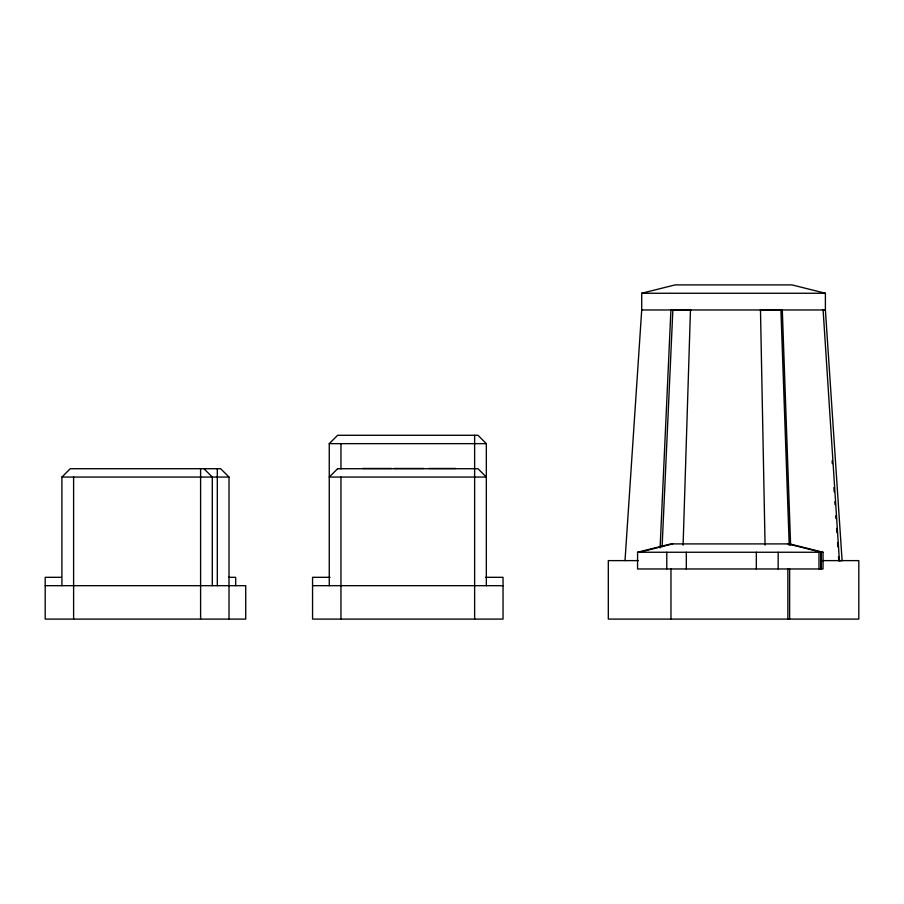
<?xml version="1.0" encoding="UTF-8"?>
<svg xmlns="http://www.w3.org/2000/svg" width="904" height="904" viewBox="0 0 904 904"><rect width="100%" height="100%" fill="white"/><g stroke="black" fill="none" stroke-linecap="round" stroke-linejoin="round"><path stroke-width="1.36" d="M683.096 545.123L690.453 309.97M660.101 547.937L670.915 309.97L690.995 310.185M662.101 546.75L672.847 310.185M625.014 560.616L641.716 309.97L641.716 293.258L675.107 284.907L792.006 284.907L825.397 293.258L825.397 309.97L842.099 560.616L838.776 560.83L838.505 556.604M61.913 585.679L61.913 477.063L70.263 468.713L220.655 468.713L229.006 477.063L229.006 619.093M329.259 585.679L329.259 443.649L337.621 435.287L477.979 435.287L486.329 443.649L486.329 585.679M637.569 552.254L670.971 543.903L789.633 543.903L823.035 552.254L823.035 568.966L637.569 568.966L637.569 552.254L823.035 552.254M640.676 551.926L672.745 543.903M760.456 310.185L782.299 309.97L790.616 545.123M823.194 310.117L825.397 309.97L641.716 309.97M641.716 293.258L825.397 293.258M329.259 443.649L486.329 443.649M362.775 468.464L391.477 468.464M394.008 468.464L423.739 468.464M428.971 468.464L455.752 468.464M61.913 477.063L229.006 477.063M638.416 560.616L608.313 560.616L608.313 619.093L858.8 619.093L858.8 560.616L822.448 560.616M61.415 577.317L45.2 577.317L45.2 619.093L245.718 619.093L245.718 585.679L45.2 585.679M228.599 577.317L235.684 577.317L235.684 585.679M330.084 577.317L312.558 577.317L312.558 619.093L503.042 619.093L503.042 577.317L485.504 577.317M312.558 585.679L503.042 585.679M787.859 543.903L821.261 552.254L821.261 568.966M203.942 468.713L212.293 477.063L212.293 585.679M832.121 460.859L832.313 463.673M833.906 487.606L834.189 491.832M834.844 501.697L835.025 504.511M835.782 515.777L835.963 518.591M836.618 528.444L836.901 532.671M837.567 542.524L837.838 546.75M823.115 309.97L839.398 560.616M780.92 310.185L789.226 545.338M760.479 309.97L765.066 545.123M820.742 552.254L820.742 568.966M818.979 552.254L818.979 568.966M789.633 568.966L789.633 619.093M787.859 568.966L787.859 619.093M778.163 552.254L778.163 568.966M756.332 552.254L756.332 568.966M686.317 552.254L686.317 568.966M670.971 568.966L670.971 619.093M666.779 552.254L666.779 568.966M474.634 435.287L474.634 619.093M340.955 443.649L340.955 468.961M340.955 477.063L340.955 619.093M217.31 468.713L217.31 585.679M200.598 468.713L200.598 619.093M73.608 477.063L73.608 619.093M337.621 468.713L329.259 477.063L486.329 477.063L477.979 468.713L337.621 468.713"/></g></svg>
